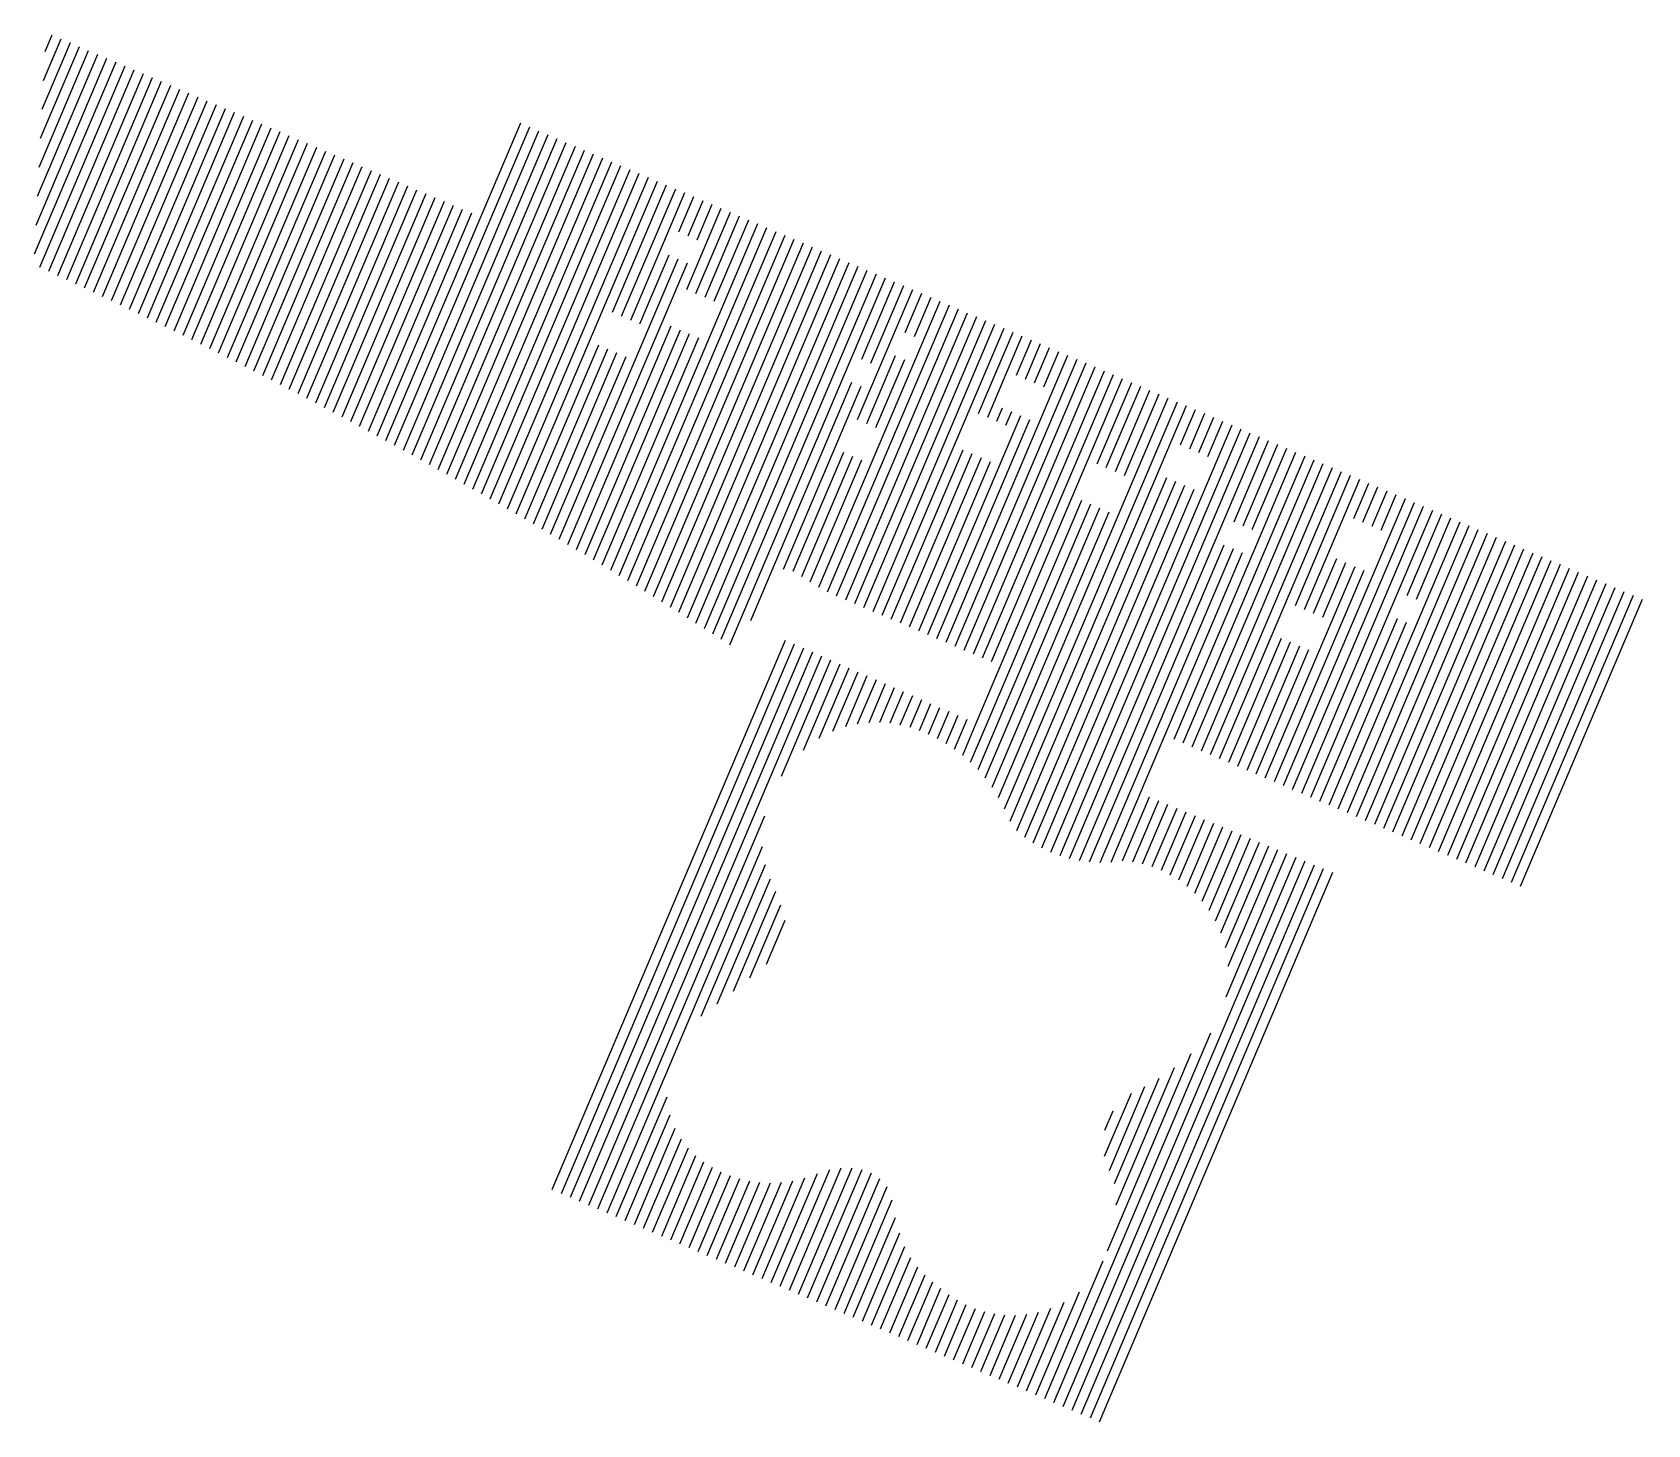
# Model space of a CAD drawing. Extents: x 11778731 to 12222456, y -6694179 to -6314888.
# Drawn here: x 12144810 to 12222456, y -6600721 to -6533789 of the extents above; entities that cross this region are included whole.
import ezdxf

# ---------------------------------------------------------------- set-up
doc = ezdxf.new("R2010")
doc.units = 0
doc.header["$LTSCALE"] = 10
doc.header["$MEASUREMENT"] = 0
doc.layers.add('A3-RI-RF(顶视)$0$A-HATH', color=9, linetype='Continuous')
pattern_1 = [(67.00000000000001, (245778.1409438979, -112320.9140586788), (-438.3904364567247, 186.0856999430166), [])]

# ---------------------------------------------------------------- blocks, each defined once
blk = doc.blocks.new('A3-RI-RF(顶视)')
at = {"layer": 'A3-RI-RF(顶视)$0$A-HATH'}
h = blk.add_hatch(dxfattribs=at)
h.set_pattern_fill('LINE,_O', color=256, scale=500, angle=67.00000000000001)
h.set_pattern_definition(pattern_1)
h.paths.add_polyline_path([(12196595.23597884, -6556846.399615162), (12194886.18660822, -6556120.951197671), (12195628.50591914, -6554372.156492848), (12197337.55528976, -6555097.604910339)], flags=16)
h.paths.add_polyline_path([(12201879.2955171, -6558329.145450001), (12202348.17287128, -6557224.539625858), (12203452.77869543, -6557693.416980046), (12202983.90134124, -6558798.022804189)], flags=16)
h.paths.add_polyline_path([(12204691.69512517, -6562836.067964324), (12205355.9380436, -6561271.209713456), (12206920.79629447, -6561935.45263189), (12206256.55337604, -6563500.310882757)], flags=16)
h.paths.add_polyline_path([(12199215.75013991, -6555134.183357736), (12199879.99305834, -6553569.325106867), (12201444.85130921, -6554233.568025298), (12200780.60839078, -6555798.426276168)], flags=16)
h.paths.add_polyline_path([(12190980.17778914, -6554462.910485), (12189271.12841852, -6553737.462067509), (12190013.44772943, -6551988.667362686), (12191722.49710006, -6552714.115780178)], flags=16)
h.paths.add_polyline_path([(12192772.39797805, -6552399.125841803), (12191207.53972718, -6551734.882923371), (12191871.78264561, -6550170.024672502), (12193436.64089648, -6550834.267590935)], flags=16)
h.paths.add_polyline_path([(12207295.71467547, -6558998.776976255), (12208116.36686521, -6557065.44157355), (12210005.76282694, -6557867.442577155), (12209185.11063721, -6559800.77797986)], flags=16)
h.paths.add_polyline_path([(12185084.94174664, -6554513.494927491), (12183520.08349577, -6553849.252009057), (12184184.3264142, -6552284.39375819), (12185749.18466507, -6552948.636676622)], flags=16)
h.paths.add_polyline_path([(12210163.82378311, -6561845.77596273), (12210632.7011373, -6560741.170138587), (12211737.30696145, -6561210.047492775), (12211268.42960726, -6562314.653316918)], flags=16)
h.paths.add_polyline_path([(12187136.28017121, -6549680.844446867), (12186031.67434707, -6549211.967092679), (12186500.55170126, -6548107.361268536), (12187605.1575254, -6548576.238622724)], flags=16)
h.paths.add_polyline_path([(12184974.06063405, -6550935.757461037), (12183869.45480991, -6550466.880106849), (12184338.3321641, -6549362.274282706), (12185442.93798824, -6549831.151636894)], flags=16)
h.paths.add_polyline_path([(12177172.67306324, -6548601.966020227), (12175463.55030317, -6547876.486450768), (12176205.90149053, -6546127.616649767), (12177915.02425059, -6546853.096219228)], flags=16)
h.paths.add_polyline_path([(12173407.28430425, -6549393.645747541), (12171842.42605338, -6548729.40282911), (12172506.66897181, -6547164.544578242), (12174071.52722268, -6547828.787496674)], flags=16)
h.paths.add_polyline_path([(12176398.66303038, -6544905.70752049), (12175294.05720624, -6544436.830166302), (12175762.93456043, -6543332.224342159), (12176867.54038457, -6543801.101696347)], flags=16)
edge = h.paths.add_edge_path()
edge.add_line((12190025.95099426, -6566931.122600927), (12198310.49467533, -6570447.702757346))
edge.add_line((12198310.49467533, -6570447.702757346), (12199486.55468777, -6567677.078994697))
edge.add_line((12199486.55468777, -6567677.078994697), (12216598.8230819, -6574940.80597626))
edge.add_line((12216598.8230819, -6574940.80597626), (12222455.86471813, -6561142.48055499))
edge.add_line((12222455.86471813, -6561142.48055499), (12168090.76398062, -6538065.867006517))
edge.add_line((12168090.76398062, -6538065.867006517), (12166176.20035504, -6542576.296253338))
edge.add_line((12166176.20035504, -6542576.296253338), (12145474.72686432, -6533789.042098048))
edge.add_line((12145474.72686432, -6533789.042098048), (12144889.72661972, -6544951.511724168))
edge.add_arc((12035030.06209525, -6785750.693778177), 264676.0132072963, 57.16833964880192, 65.47613441205192, ccw=False)
edge.add_line((12178530.14582619, -6563352.137270894), (12181004.15409992, -6559446.773819312))
edge.add_line((12181004.15409992, -6559446.773819312), (12182881.03193975, -6560628.452778135))
edge.add_line((12182881.03193975, -6560628.452778135), (12191202.0110067, -6564160.498838277))
edge.add_line((12191202.0110067, -6564160.498838277), (12190025.95099426, -6566931.122600927))
h = blk.add_hatch(dxfattribs=at)
h.set_pattern_fill('LINE,_O', color=256, scale=500, angle=67.00000000000001)
h.set_pattern_definition(pattern_1)
h.paths.add_polyline_path([(12180767.92508727, -6562892.687717833), (12169553.94169955, -6589311.177011904), (12196432.68342033, -6600720.525963835), (12207646.66680804, -6574302.036669759), (12198310.49467532, -6570447.702757346), (12190025.95099427, -6566931.122600902)])
edge = h.paths.add_edge_path(flags=16)
edge.add_arc((12184866.23175173, -6574262.000347485), 7383.089879493382, 21.789549589886917, 75.36099320436159, ccw=False)
edge.add_arc((12193557.73370225, -6570787.486339924), 1977.169398150403, 201.7895495898555, 231.3901103515649)
edge.add_arc((12196211.99419313, -6567463.728460973), 6230.693253887, 231.3901103516062, 279.4145286543993)
edge.add_arc((12196868.89157124, -6579037.91874765), 5439.498681785664, -28.97435545971109, 86.1810140880275, ccw=False)
edge.add_arc((12193307.89769051, -6575129.486695729), 10584.57576524464, 293.36472729925185, 321.81492384142746, ccw=False)
edge.add_arc((12199229.15928507, -6587224.817828358), 2937.51956364151, 125.9269821907913, 207.2183433485463)
edge.add_arc((12194329.99379721, -6589744.62996166), 2571.679621767456, 4.4565038145660765, 27.21834334858272, ccw=False)
edge.add_arc((12190377.11384698, -6590052.709118046), 6536.546916847575, -25.153180608019625, 4.456503814548228, ccw=False)
edge.add_arc((12192327.13089963, -6590968.371935718), 4382.247749762623, 299.92292515502925, 334.8468193919456, ccw=False)
edge.add_arc((12191933.66525583, -6590284.747328484), 5171.017561852015, 235.757078036186, 299.9229251550419, ccw=False)
edge.add_arc((12194857.03195056, -6585990.067918362), 10366.24075894066, 226.8322598271018, 235.7570780362073, ccw=False)
edge.add_arc((12190876.15794604, -6590234.054151908), 4547.411238289085, 197.9850661629298, 226.8322598270756, ccw=False)
edge.add_arc((12196581.08378892, -6588382.055181457), 10545.4174953224, 188.1379303844949, 197.9850661629443, ccw=False)
edge.add_arc((12184680.84831213, -6590083.747902903), 1475.870394137477, 8.13793038450931, 40.3673857619261)
edge.add_arc((12184206.57609922, -6590486.919909865), 2098.350754583827, 40.36738576197313, 81.31735911020033)
edge.add_arc((12183952.39832805, -6592151.351569291), 3782.078490370111, 81.31735911018059, 112.4935042131097)
edge.add_arc((12180327.51491583, -6583397.301871338), 5692.791739161069, 235.21869706149488, 292.4935042131302, ccw=False)
edge.add_arc((12179431.43112345, -6584687.495668753), 4121.942861052509, 171.6529805545277, 235.2186970614807, ccw=False)
edge.add_arc((12180337.13793558, -6584820.383175737), 5037.346552902266, 122.9080409861632, 171.6529805545429, ccw=False)
edge.add_arc((12135947.56532748, -6526388.543015033), 68358.59538494746, 307.5409446011076, 310.3336354289091)
edge.add_arc((12178697.14680685, -6576737.1705867), 2309.287932017069, 310.3336354289032, 378.5760046307059)
edge.add_arc((12165756.47506027, -6581086.155300015), 15961.19817525481, 18.57600463075294, 24.10403200735124)
edge.add_arc((12184844.45066213, -6572546.07909814), 4950.13162729498, 162.9424271652494, 204.104032007285, ccw=False)
edge.add_arc((12186227.61679691, -6572970.475656546), 6396.942255954179, 138.390956008745, 162.9424271652341, ccw=False)
edge.add_arc((12185396.41413357, -6572232.264740342), 5285.252899908452, 75.36099320438723, 138.3909560087786, ccw=False)
edge = h.paths.add_edge_path(flags=0)
edge.add_spline(control_points=[(12198719.25177799, -6583992.706244688), (12198738.94064751, -6583982.525628641), (12198848.65037818, -6583925.584946834), (12199047.41213934, -6583820.013925592), (12199313.04358786, -6583671.477619611), (12199574.44640891, -6583515.602359411), (12199830.29830294, -6583350.75471901), (12200037.46664239, -6583204.389302306), (12200198.42661212, -6583080.894355989), (12200355.6952087, -6582952.703081622), (12200506.7873401, -6582817.212276249), (12200651.12348214, -6582674.647456933), (12200755.84642868, -6582564.269409541), (12200840.07032521, -6582469.492913363), (12200905.5678164, -6582392.054960032), (12200953.73874887, -6582333.184860113), (12201000.94705188, -6582273.54056135), (12201047.18377932, -6582213.140453472), (12201092.44138424, -6582152.003709108), (12201136.71376566, -6582090.150213027), (12201179.99633248, -6582027.600482182), (12201236.38230375, -6581943.300509978), (12201331.57769775, -6581793.487904858), (12201409.07592186, -6581658.135985929), (12201458.57133023, -6581565.318057735), (12201460.34441556, -6581561.9843614)], knot_values=[0.8349935893505429, 0.8349935893505429, 0.8349935893505429, 0.8349935893505429, 0.8364193934213644, 0.8429446789026043, 0.8494699643838441, 0.8559952498650839, 0.8625205353463237, 0.8690458208275635, 0.8723084635681835, 0.8755711063088033, 0.8820963917900431, 0.885359034530663, 0.8886216772712829, 0.8918843200119029, 0.8935156413822127, 0.8951469627525227, 0.8967782841228327, 0.8984096054931426, 0.9000409268634526, 0.9016722482337626, 0.9033035696040724, 0.9049348909743824, 0.9081975337150023, 0.9147228191962421, 0.9149657714443943, 0.9149657714443943, 0.9149657714443943, 0.9149657714443943], degree=3, periodic=0)
edge.add_line((12198729.00528678, -6583987.582614311), (12198728.19613875, -6583987.239151348))
edge.add_arc((12193307.89768954, -6575129.486696475), 10384.57576554425, 293.6400837201658, 301.46359191846244, ccw=False)
edge.add_spline(control_points=[(12197472.00888554, -6584642.614035984), (12197458.0828596, -6584650.795874327), (12197404.38650462, -6584682.658181085), (12197351.32636415, -6584715.588423499), (12197312.49716851, -6584740.781728943)], knot_values=[0.9451272934840242, 0.9451272934840242, 0.9451272934840242, 0.9451272934840242, 0.9461663947797716, 0.949144586573581, 0.949144586573581, 0.949144586573581, 0.949144586573581], degree=3, periodic=0)
edge.add_arc((12199229.15928507, -6587224.817828357), 3137.519563639603, 127.6534866631481, 207.2183433485721)
edge.add_arc((12194329.99379721, -6589744.629961659), 2371.679621769573, 4.456503814567611, 27.218343348551628, ccw=False)
edge.add_arc((12190377.11384698, -6590052.709118046), 6336.546916845999, -25.153180607938395, 4.456503814559198, ccw=False)
edge.add_arc((12192327.13089963, -6590968.371935717), 4182.247749763098, 299.9229251551777, 334.8468193920663, ccw=False)
edge.add_arc((12191933.66525583, -6590284.747328484), 4971.017561852073, 235.757078036132, 299.9229251551727, ccw=False)
edge.add_arc((12194857.03195056, -6585990.067918369), 10166.24075893832, 226.8322598270395, 235.75707803613471, ccw=False)
edge.add_arc((12190876.15794604, -6590234.054151904), 4347.411238293019, 197.9850661629451, 226.832259827039, ccw=False)
edge.add_arc((12196581.08378892, -6588382.055181456), 10345.41749531832, 188.1379303845147, 197.985066162949, ccw=False)
edge.add_arc((12184680.84831214, -6590083.747902902), 1675.870394135951, 8.137930384411856, 40.36738576134643)
edge.add_arc((12184206.57609922, -6590486.919909861), 2298.350754581669, 40.36738576146322, 81.31735911029647)
edge.add_arc((12183952.39832806, -6592151.351569291), 3982.078490370508, 81.31735911027164, 112.4935042131386)
edge.add_arc((12180327.51491583, -6583397.301871339), 5492.791739160054, 234.9586219734672, 292.49350421313176, ccw=False)
edge.add_line((12177173.73041422, -6587894.45701734), (12177173.73947272, -6587894.435676857))
edge.add_arc((12179431.43112345, -6584687.495668752), 3921.942861053148, 171.6529805545049, 234.8543841995882, ccw=False)
edge.add_arc((12180337.13793558, -6584820.383175739), 4837.346552901389, 122.81325414516209, 171.6529805544891, ccw=False)
edge.add_arc((12135947.56532882, -6526388.543013955), 68558.59538490379, 307.534109810759, 310.3336354274179)
edge.add_arc((12178697.14680685, -6576737.1705867), 2509.287932018056, 310.3336354274113, 378.5760046306562)
edge.add_arc((12165756.47506026, -6581086.155299992), 16161.19817525576, 18.5760046306611, 24.1040320072715)
edge.add_arc((12184844.45066213, -6572546.079098139), 4750.131627293799, 162.9424271651322, 204.1040320072718, ccw=False)
edge.add_arc((12186227.61679691, -6572970.475656544), 6196.94225594918, 138.3909560085816, 162.9424271651419, ccw=False)
edge.add_arc((12185396.41413357, -6572232.264740342), 5085.252899907621, 75.36099320427797, 138.390956008593, ccw=False)
edge.add_arc((12184866.23175173, -6574262.000347485), 7183.089879494344, 21.789549589869807, 75.36099320426922, ccw=False)
edge.add_arc((12193557.73370225, -6570787.486339924), 2177.169398150481, 201.7895495898964, 231.3901103395298)
edge.add_arc((12196211.99419408, -6567463.728461225), 6430.693254284773, 231.3901103395056, 279.2042501177199)
edge.add_arc((12196868.89157145, -6579037.918748035), 5239.498682153162, -28.798975147755584, 85.93168788159448, ccw=False)
edge.add_arc((12193307.89768954, -6575129.486696474), 10384.5757655456, 301.4057537727434, 321.72561928187554, ccw=False)
edge = h.paths.add_edge_path(flags=0)
edge.add_line((12182694.36381253, -6568490.398102266), (12184995.62594616, -6569467.225923494))
edge.add_line((12184995.62594616, -6569467.225923494), (12185777.08820314, -6567626.216216592))
edge.add_line((12185777.08820314, -6567626.216216592), (12189228.98140359, -6569091.457948433))
edge.add_line((12189228.98140359, -6569091.457948433), (12188515.46553238, -6570772.396001665))
edge.add_arc((12184369.55363469, -6574610.874155406), 5650.000000010265, 38.80031328292938, 42.79495258178957, ccw=False)
edge.add_line((12188772.79377871, -6571070.538545019), (12191899.41234704, -6572397.709387176))
edge.add_line((12191899.41234704, -6572397.709387176), (12191117.95009006, -6574238.719094077))
edge.add_line((12191117.95009006, -6574238.719094077), (12193731.6465671, -6575348.167425797))
edge.add_arc((12195849.7643982, -6578478.978319729), 3779.999999999776, 9.920088563702222, 124.0799114361771, ccw=False)
edge.add_line((12199573.24956254, -6577827.780783663), (12201473.62969141, -6578634.444289594))
edge.add_line((12201473.62969141, -6578634.444289594), (12199910.70517744, -6582316.463703399))
edge.add_line((12199910.70517744, -6582316.463703399), (12198072.68343391, -6581536.269761625))
edge.add_arc((12195849.7643982, -6578478.978319722), 3780.000000007144, 294.97469849111855, 306.0204393678814, ccw=False)
edge.add_arc((12190449.59617962, -6566884.915907891), 16569.99999994652, 294.6121949217954, 294.97469849117056, ccw=False)
edge.add_line((12197350.5754307, -6581949.489760954), (12195263.27433878, -6586866.862976502))
edge.add_arc((12184632.82143238, -6592876.283290212), 12211.45615813372, 26.489590505229273, 29.47957929872979, ccw=False)
edge.add_line((12195562.26289725, -6587429.543828121), (12195566.72561003, -6587433.506705209))
edge.add_arc((12191625.50514306, -6589389.722754304), 4399.999999998197, -26.279958189681793, 26.397401534913683, ccw=False)
edge.add_line((12195570.72712652, -6591337.856091937), (12196003.39389252, -6591521.512237916))
edge.add_line((12196003.39389252, -6591521.512237916), (12195221.93163553, -6593362.521944819))
edge.add_line((12195221.93163553, -6593362.521944819), (12194224.2027779, -6592939.011171345))
edge.add_arc((12191865.31924447, -6589671.509300534), 4030.000000000285, 301.52659697834275, 305.8263701318372, ccw=False)
edge.add_line((12193972.58330612, -6593106.671330848), (12193289.83831174, -6594715.1177411))
edge.add_line((12193289.83831174, -6594715.1177411), (12187536.68297766, -6592273.048188036))
edge.add_line((12187536.68297766, -6592273.048188036), (12188014.03698583, -6591148.472618575))
edge.add_arc((12193022.86733066, -6588545.982458656), 5644.584701803959, 196.2899413452478, 207.4555049448886, ccw=False)
edge.add_line((12187604.88702127, -6590129.2783321), (12187167.51416783, -6589943.624570521))
edge.add_line((12187167.51416783, -6589943.624570521), (12187431.75680153, -6589321.107936779))
edge.add_arc((12193022.86733066, -6588545.982458658), 5644.584701797304, 173.1959428218043, 187.8929095469155, ccw=False)
edge.add_line((12187418.03675423, -6587877.244344528), (12184750.89540485, -6586745.110010443))
edge.add_arc((12095535.88837543, -6509972.8981059), 117699.9999998989, 319.0293648940796, 319.28700927519066, ccw=False)
edge.add_arc((12181545.50539818, -6584673.059660967), 3779.999999999811, 201.6159300478434, 319.1495246822485, ccw=False)
edge.add_line((12178031.33730159, -6586065.547574352), (12175661.20349962, -6585059.48546436))
edge.add_line((12175661.20349962, -6585059.48546436), (12177224.1280136, -6581377.466050562))
edge.add_line((12177224.1280136, -6581377.466050562), (12178374.75908042, -6581865.879961179))
edge.add_line((12178374.75908042, -6581865.879961179), (12179156.22133742, -6580024.870254279))
edge.add_line((12179156.22133742, -6580024.870254279), (12180987.01735939, -6580801.997059225))
edge.add_arc((12186948.95480381, -6596272.992563971), 16579.9999999737, 108.66472698682779, 111.0747788429608, ccw=False)
edge.add_line((12181642.86074308, -6580564.976590662), (12182931.99803974, -6577527.959440481))
edge.add_arc((12192749.13610234, -6570284.769517538), 12199.99999999279, 206.5314283505476, 216.4203047948772, ccw=False)
edge.add_arc((12185768.37037436, -6573764.564945228), 4400.00000000026, 189.2239826950486, 206.595136374379, ccw=False)
edge.add_line((12181425.26564791, -6574469.860156518), (12180349.97704157, -6574013.427222969))
edge.add_line((12180349.97704157, -6574013.427222969), (12182694.36381253, -6568490.398102266))
edge = h.paths.add_edge_path(flags=0)
edge.add_line((12183113.70482832, -6570701.623409677), (12183204.4914059, -6570879.65517352))
edge.add_line((12183204.4914059, -6570879.65517352), (12183063.53262236, -6570819.821719781))
edge.add_line((12183063.53262236, -6570819.821719781), (12183113.70482832, -6570701.623409677))
edge.add_line((12183113.70482832, -6570701.623409677), (12182951.82189559, -6570384.172253185))
edge.add_arc((12185530.58193514, -6573481.089536296), 4030.000000004766, 122.23837544610839, 129.7836793505745, ccw=False)
edge.add_line((12183380.80697571, -6570072.370183839), (12183113.70482832, -6570701.623409677))
edge = h.paths.add_edge_path(flags=0)
edge.add_spline(control_points=[(12189533.12658406, -6584393.544861185), (12189507.80549614, -6584437.540245241), (12189458.8997039, -6584525.251317092), (12189376.22240251, -6584682.204134536), (12189320.58920024, -6584795.027711044), (12189287.58703866, -6584864.303565542)], knot_values=[0, 0, 0, 0, 0.2777777777777778, 0.5555555555555556, 1, 1, 1, 1], degree=3, periodic=0)
edge.add_spline(control_points=[(12187932.74600399, -6587281.74543547), (12187940.34079935, -6587251.170068505), (12187985.81366648, -6587074.908554026), (12188085.62563062, -6586757.371572471), (12188257.73974457, -6586339.443668304), (12188465.15818184, -6585937.865596653), (12188666.14377898, -6585619.322046744), (12188842.92492052, -6585375.564083982), (12188983.24481164, -6585198.623858285), (12189131.07739096, -6585027.864620766), (12189234.37958262, -6584918.433752858), (12189287.23923982, -6584864.796477765)], knot_values=[-0.3449612952208293, -0.3449612952208293, -0.3449612952208293, -0.3449612952208293, -0.3333333333333333, -0.2777777777777778, -0.2222222222222222, -0.1666666666666667, -0.1111111111111111, -0.08333333333333333, -0.05555555555555555, -0.02777777777777778, 0, 0, 0, 0], degree=3, periodic=0)
edge.add_spline(control_points=[(12189287.23923982, -6584864.796477765), (12189304.01987958, -6584829.571505849), (12189338.23756784, -6584759.026439608), (12189396.12323504, -6584644.139006497), (12189449.96938556, -6584542.129093708), (12189499.06997043, -6584453.064530325), (12189524.49676467, -6584408.358658263), (12189537.42518104, -6584385.980275972)], knot_values=[0, 0, 0, 0, 0.2222222222222222, 0.4444444444444444, 0.7222222222222222, 0.8611111111111112, 1, 1, 1, 1], degree=3, periodic=0)
edge.add_spline(control_points=[(12189533.12658406, -6584393.544861185), (12189507.80549614, -6584437.540245241), (12189458.8997039, -6584525.251317092), (12189376.22240251, -6584682.204134536), (12189320.58920024, -6584795.027711044), (12189287.58703866, -6584864.303565542)], knot_values=[0, 0, 0, 0, 0.2777777777777778, 0.5555555555555556, 1, 1, 1, 1], degree=3, periodic=0)
edge.add_spline(control_points=[(12191507.53599552, -6583348.082222212), (12191501.12331078, -6583349.744843254), (12191422.90148241, -6583370.19646118), (12191202.50927058, -6583433.740332806), (12190853.44918221, -6583560.972509136), (12190500.72227221, -6583727.622402695), (12190210.0388498, -6583892.397626789), (12190015.00133532, -6584018.185243948), (12189863.50499128, -6584125.337852403), (12189715.06952397, -6584236.823388335), (12189607.50070754, -6584325.067397846), (12189537.42518104, -6584385.980275972)], knot_values=[-0.9999999999999999, -0.9999999999999999, -0.9999999999999999, -0.9999999999999999, -0.9931345943342014, -0.9162115174111245, -0.7623653635649706, -0.6085192097188168, -0.5123653635649706, -0.4162115174111245, -0.3681345943342014, -0.3200576712572784, -0.2239038251034322, -0.2239038251034322, -0.2239038251034322, -0.2239038251034322], degree=3, periodic=0)
edge.add_spline(control_points=[(12189537.42518104, -6584385.980275972), (12189524.49676467, -6584408.358658263), (12189499.06997043, -6584453.064530325), (12189449.96938556, -6584542.129093708), (12189396.12323504, -6584644.139006497), (12189338.23756784, -6584759.026439608), (12189304.01987958, -6584829.571505849), (12189287.23923982, -6584864.796477765)], knot_values=[0, 0, 0, 0, 0.1388888888888888, 0.2777777777777778, 0.5555555555555556, 0.7777777777777778, 1, 1, 1, 1], degree=3, periodic=0)
edge = h.paths.add_edge_path(flags=0)
edge.add_arc((12184642.74251894, -6592870.505730195), 12199.99999997582, 41.16272015856879, 41.47753034943253, ccw=False)
edge.add_line((12193827.43114287, -6584840.468689126), (12193354.16141938, -6584516.993715308))
edge.add_line((12193354.16141938, -6584516.993715308), (12193329.42280457, -6584501.243767575))
edge.add_line((12193329.42280457, -6584501.243767575), (12193313.74073943, -6584490.465638889))
edge.add_line((12193313.74073943, -6584490.465638889), (12193331.24373058, -6584502.403068111))
edge.add_line((12193331.24373058, -6584502.403068111), (12193783.17189324, -6584790.125117077))

msp = doc.modelspace()

# ---------------------------------------------------------------- block references
msp.add_blockref('A3-RI-RF(顶视)', (0, 0))

doc.saveas('drawing.dxf')
